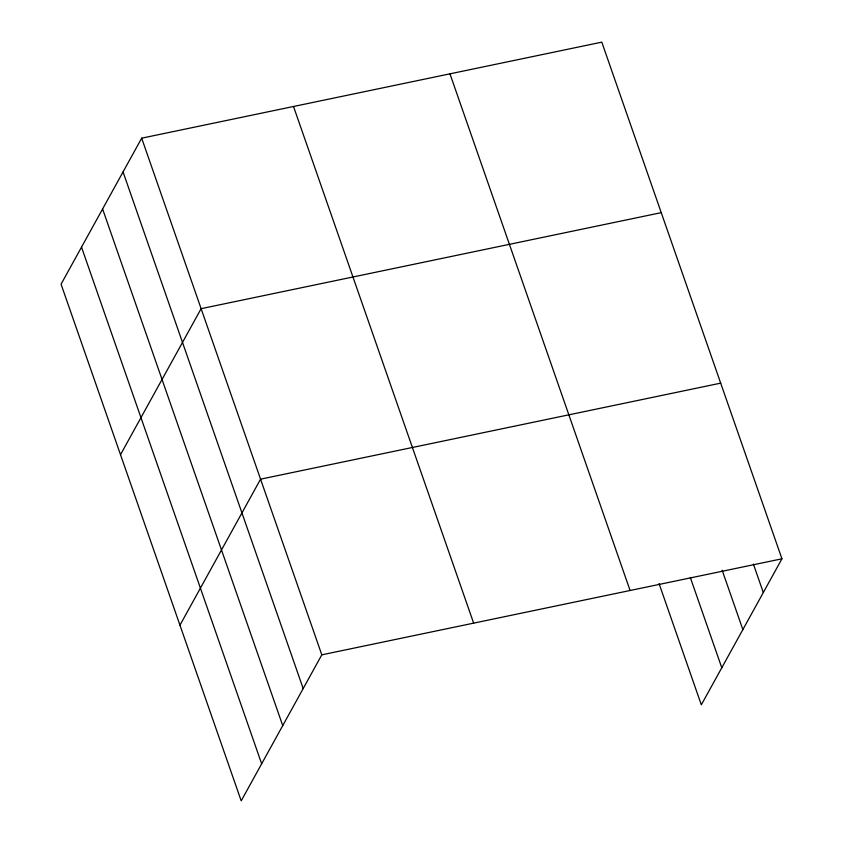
<?xml version="1.0" encoding="UTF-8"?>
<svg xmlns="http://www.w3.org/2000/svg" width="843" height="843" viewBox="0 0 843 843"><rect width="100%" height="100%" fill="white"/><g stroke="black" fill="none" stroke-linecap="round" stroke-linejoin="round"><path stroke-width="1.26" d="M141.677 138.178L61.065 284.196L241.203 800.85L321.805 654.832L141.677 138.178L601.797 42.15L781.935 558.804L701.323 704.822L659.057 583.588M120.507 454.693L201.119 308.675L661.249 212.647M179.959 625.19L260.561 479.172L720.691 383.144M321.805 654.832L781.935 558.804M753.389 564.083L763.315 592.534M722.156 570.216L742.862 629.595M690.301 577.466L721.787 667.772M449.962 73.836L630.09 590.49M293.512 106.492L473.65 623.146M123.046 171.919L303.185 688.562M102.593 208.969L282.732 725.623M81.518 247.147L261.657 763.8"/></g></svg>
